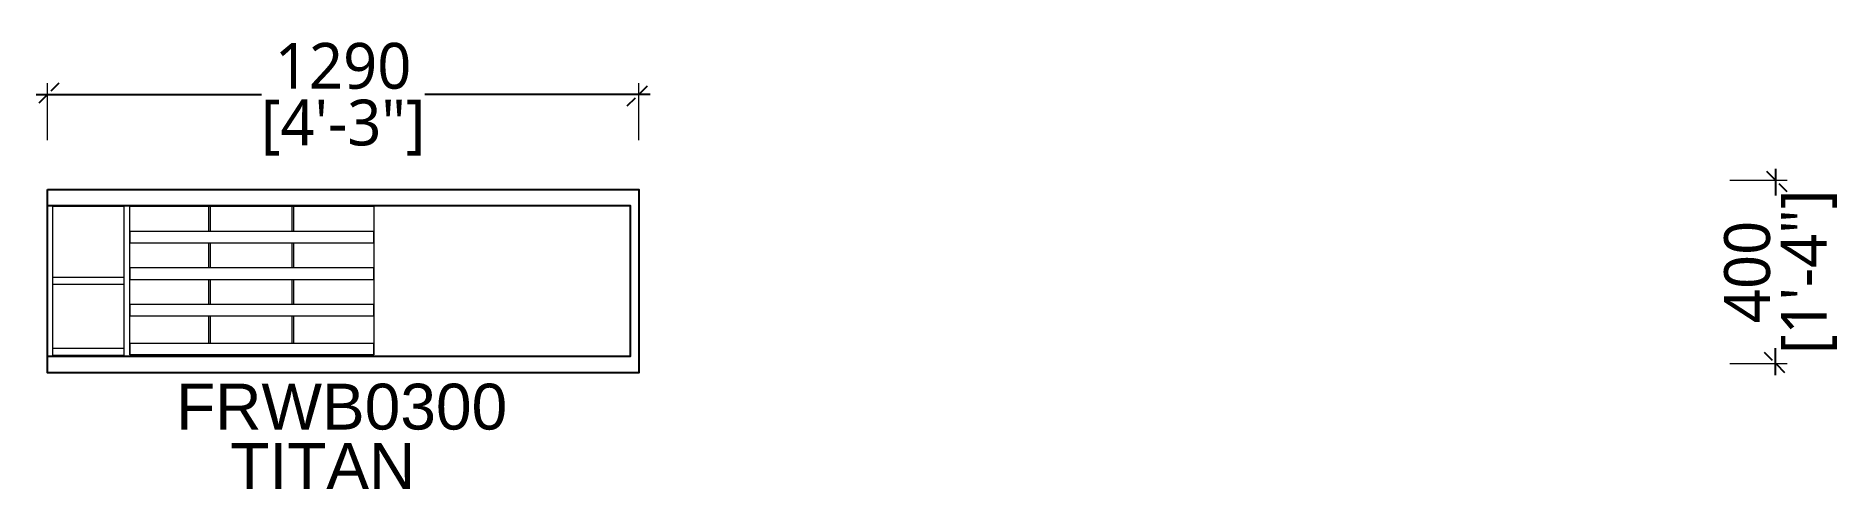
# Model space of a CAD drawing. Header units: millimetres. Extents: x 632 to 4566, y 471 to 1459.
import ezdxf

# ---------------------------------------------------------------- set-up
doc = ezdxf.new("R2010")
doc.units = ezdxf.units.MM
doc.linetypes.add('DASHED', pattern=[0.75, 0.5, -0.25])
for name, color, linetype in [('Acrylic (2)', 220, 'Continuous'), ('Plywood (Common)', 22, 'Continuous'), ('wood', 49, 'Continuous')]:
    doc.layers.add(name, color=color, linetype=linetype)
doc.layers.add('Reference lines', color=252, linetype='Continuous', lineweight=0)
doc.styles.get("Standard").update_dxf_attribs({"font": 'arial.ttf'})
doc.styles.add('WOT-PLAN', font='segoeuil.ttf', dxfattribs={"height": 100})
doc.dimstyles.new('WOT - 100', dxfattribs={"dimtxt": 100, "dimasz": 50, "dimexe": 25, "dimexo": 25, "dimgap": 10, "dimtad": 0, "dimdec": 0, "dimzin": 0, "dimdsep": 46, "dimtxsty": 'WOT-PLAN', "dimblk": 'OBLIQUE', "dimcen": 0.09, "dimdle": 25, "dimclrd": 151, "dimclre": 151, "dimclrt": 7, "dimadec": 0, "dimazin": 0, "dimtfac": 1, "dimtdec": 0, "dimtofl": 0, "dimtmove": 0, "dimatfit": 3, "dimldrblk": 'OPEN30', "dimfxl": 100, "dimfxlon": 1, "dimtolj": 1, "dimtzin": 0, "dimlwd": -1, "dimlwe": 5, "dimarcsym": 0})

# ---------------------------------------------------------------- blocks, each defined once
blk = doc.blocks.new('LKKI')
at = {"layer": 'Acrylic (2)', "lineweight": 5}
for points in [[(54006.1, 300583.2), (54162.3, 300583.2), (54162.3, 300907.5), (54006.1, 300907.5), (54006.1, 300583.2)], [(54006.1, 300737.9), (54162.3, 300737.9), (54162.3, 300752.8), (54006.1, 300752.8), (54006.1, 300737.9)], [(54006.1, 300583.2), (54162.3, 300583.2), (54162.3, 300598.1), (54006.1, 300598.1), (54006.1, 300583.2)]]:
    blk.add_lwpolyline(points, close=True, dxfattribs=at)
at = {"layer": 'Reference lines', "color": 3, "ltscale": 13, "elevation": -110.8}
blk.add_lwpolyline([(54707, 300908.4), (54707, 300584), (54174.8, 300584), (54174.8, 300908.4)], close=True, dxfattribs=at)
at = {"layer": 'Reference lines', "color": 251, "ltscale": 13}
for points, elevation in [([(54349.8, 300908.4), (54349.8, 300853.5), (54346.8, 300853.5), (54346.8, 300908.4), (54349.8, 300908.4)], 110.8), ([(54531.6, 300908.4), (54531.6, 300853.5), (54528.6, 300853.5), (54528.6, 300908.4), (54531.6, 300908.4)], 73.9), ([(54349.8, 300828.5), (54349.8, 300773.6), (54346.8, 300773.6), (54346.8, 300828.5), (54349.8, 300828.5)], 36.9), ([(54349.8, 300748.7), (54349.8, 300693.8), (54346.8, 300693.8), (54346.8, 300748.7), (54349.8, 300748.7)], 36.9), ([(54349.8, 300668.8), (54349.8, 300609), (54346.8, 300609), (54346.8, 300668.8), (54349.8, 300668.8)], 36.9)]:
    blk.add_lwpolyline(points, dxfattribs=dict(at, elevation=elevation))
for points in [[(54707, 300853.5), (54174.8, 300853.5), (54174.8, 300828.5), (54707, 300828.5)], [(54707, 300773.6), (54174.8, 300773.6), (54174.8, 300748.7), (54707, 300748.7)], [(54707, 300693.8), (54174.8, 300693.8), (54174.8, 300668.8), (54707, 300668.8)]]:
    blk.add_lwpolyline(points, close=True, dxfattribs=at)
for points in [[(54531.6, 300828.5), (54531.6, 300773.6), (54528.6, 300773.6), (54528.6, 300828.5), (54531.6, 300828.5)], [(54531.6, 300748.7), (54531.6, 300693.8), (54528.6, 300693.8), (54528.6, 300748.7), (54531.6, 300748.7)], [(54531.6, 300668.8), (54531.6, 300609), (54528.6, 300609), (54528.6, 300668.8), (54531.6, 300668.8)]]:
    blk.add_lwpolyline(points, dxfattribs=at)
at = {"layer": 'Reference lines', "color": 251, "ltscale": 13, "elevation": -110.8}
blk.add_lwpolyline([(54707, 300609), (54174.8, 300609), (54174.8, 300584), (54707, 300584)], close=True, dxfattribs=at)
at = {"layer": 'wood'}
for points in [[(53995.1, 300945), (55285.1, 300945), (55285.1, 300544.7), (53995.1, 300544.7)], [(53995.1, 300910), (55266.2, 300910), (55266.2, 300580.7), (53995.1, 300580.7)]]:
    blk.add_lwpolyline(points, close=True, dxfattribs=at)
at = {"layer": 'Plywood (Common)', "char_height": 100.09, "attachment_point": 1}
for s, insert in [('{\\C8;FRWB0300}', (54275.6, 300521)), ('{\\C0;TITAN }', (54393.8, 300391.3))]:
    blk.add_mtext_dynamic_manual_height_columns(s, width=954.318, gutter_width=12.5, heights=[0], dxfattribs=dict(at, insert=insert))
blk = doc.blocks.new('_Oblique')
at = {"color": 0, "linetype": 'ByBlock', "lineweight": -2}
blk.add_line((-0.5, -0.5), (0.5, 0.5), dxfattribs=at)
blk = doc.blocks.new('*D8')
at = {"color": 151, "lineweight": 5, "ltscale": 30, "transparency": 16777216}
for p, q in [((657.3, 1231.8), (657.3, 1356.8)), ((1947.3, 1231.8), (1947.3, 1356.8))]:
    blk.add_line(p, q, dxfattribs=at)
at = {"color": 151, "ltscale": 30, "transparency": 16777216}
for p, q in [((632.3, 1331.8), (1124.3, 1331.8)), ((1972.3, 1331.8), (1480.4, 1331.8))]:
    blk.add_line(p, q, dxfattribs=at)
at = {"layer": 'Defpoints', "color": 0, "linetype": 'DASHED', "ltscale": 30, "transparency": 16777216}
for p in [(1947.3, 1331.8), (657.3, 724.4), (1947.3, 724.4)]:
    blk.add_point(p, dxfattribs=at)
at = {"color": 151, "linetype": 'DASHED', "ltscale": 30, "transparency": 16777216, "xscale": 50, "yscale": 50, "zscale": 50, "rotation": 180}
blk.add_blockref('_Oblique', (657.3, 1331.8), dxfattribs=at)
at = {"color": 151, "linetype": 'DASHED', "ltscale": 30, "transparency": 16777216, "xscale": 50, "yscale": 50, "zscale": 50}
blk.add_blockref('_Oblique', (1947.3, 1331.8), dxfattribs=at)
at = {"color": 7, "linetype": 'DASHED', "lineweight": -2, "ltscale": 30, "transparency": 16777216, "char_height": 100, "attachment_point": 5, "style": 'WOT-PLAN'}
for s, insert in [('\\A1;1290', (1302.3, 1393.8)), ('\\A1;[4\'-3"]', (1302.3, 1259.6))]:
    blk.add_mtext(s, dxfattribs=dict(at, insert=insert))
blk = doc.blocks.new('_Open30')
at = {"color": 0, "linetype": 'ByBlock', "lineweight": -2}
for p, q in [((-1, 0.268), (0, 0)), ((0, 0), (-1, -0.268)), ((0, 0), (-1, 0))]:
    blk.add_line(p, q, dxfattribs=at)
blk = doc.blocks.new('*D9')
at = {"color": 151, "lineweight": 5, "ltscale": 30, "transparency": 16777216}
for p, q in [((4328, 1144.5), (4453, 1144.5)), ((4328, 744.5), (4453, 744.5))]:
    blk.add_line(p, q, dxfattribs=at)
at = {"color": 151, "ltscale": 30, "transparency": 16777216}
for p, q in [((4428, 1169.5), (4428, 1111.2)), ((4428, 719.5), (4428, 777.8))]:
    blk.add_line(p, q, dxfattribs=at)
at = {"layer": 'Defpoints', "color": 0, "linetype": 'DASHED', "ltscale": 30, "transparency": 16777216}
for p in [(3999.3, 1144.5), (3999.3, 744.5), (4428, 744.5)]:
    blk.add_point(p, dxfattribs=at)
at = {"color": 151, "linetype": 'DASHED', "ltscale": 30, "transparency": 16777216, "xscale": 50, "yscale": 50, "zscale": 50}
for p, rotation in [((4428, 1144.5), 90), ((4428, 744.5), 270)]:
    blk.add_blockref('_Oblique', p, dxfattribs=dict(at, rotation=rotation))
at = {"color": 7, "linetype": 'DASHED', "lineweight": -2, "ltscale": 30, "transparency": 16777216, "char_height": 100, "attachment_point": 5, "rotation": 90, "style": 'WOT-PLAN'}
for s, insert in [('\\A1;[1\'-4"]', (4500.4, 944.5)), ('\\A1;400', (4366.3, 944.5))]:
    blk.add_mtext(s, dxfattribs=dict(at, insert=insert))

msp = doc.modelspace()

# ---------------------------------------------------------------- block references
at = {"layer": 'Plywood (Common)', "color": 0}
msp.add_blockref('LKKI', (-53337.8, -299820.4), dxfattribs=at)

# ---------------------------------------------------------------- dimensions: what is measured, and where the dimension line sits
at = {"linetype": 'DASHED', "lineweight": -2, "ltscale": 30}
dim = msp.add_linear_dim(base=(1947.3, 1331.8), p1=(657.3, 724.4), p2=(1947.3, 724.4), dimstyle='WOT - 100', override={"dimpost": '\\X', "dimblk1": 'Oblique', "dimblk2": 'Oblique', "dimtmove": 1, "dimatfit": 2}, dxfattribs=at)
dim.commit()
dim.dimension.update_dxf_attribs({"geometry": '*D8', "text_midpoint": (1302.3, 1331.8)})
dim = msp.add_linear_dim(base=(4428, 744.5), p1=(3999.3, 1144.5), p2=(3999.3, 744.5), angle=90, dimstyle='WOT - 100', override={"dimpost": '\\X', "dimblk1": 'Oblique', "dimblk2": 'Oblique', "dimtmove": 1, "dimatfit": 2}, dxfattribs=at)
dim.commit()
dim.dimension.update_dxf_attribs({"geometry": '*D9', "text_midpoint": (4428, 944.5), "dimtype": 160})

doc.saveas('drawing.dxf')
